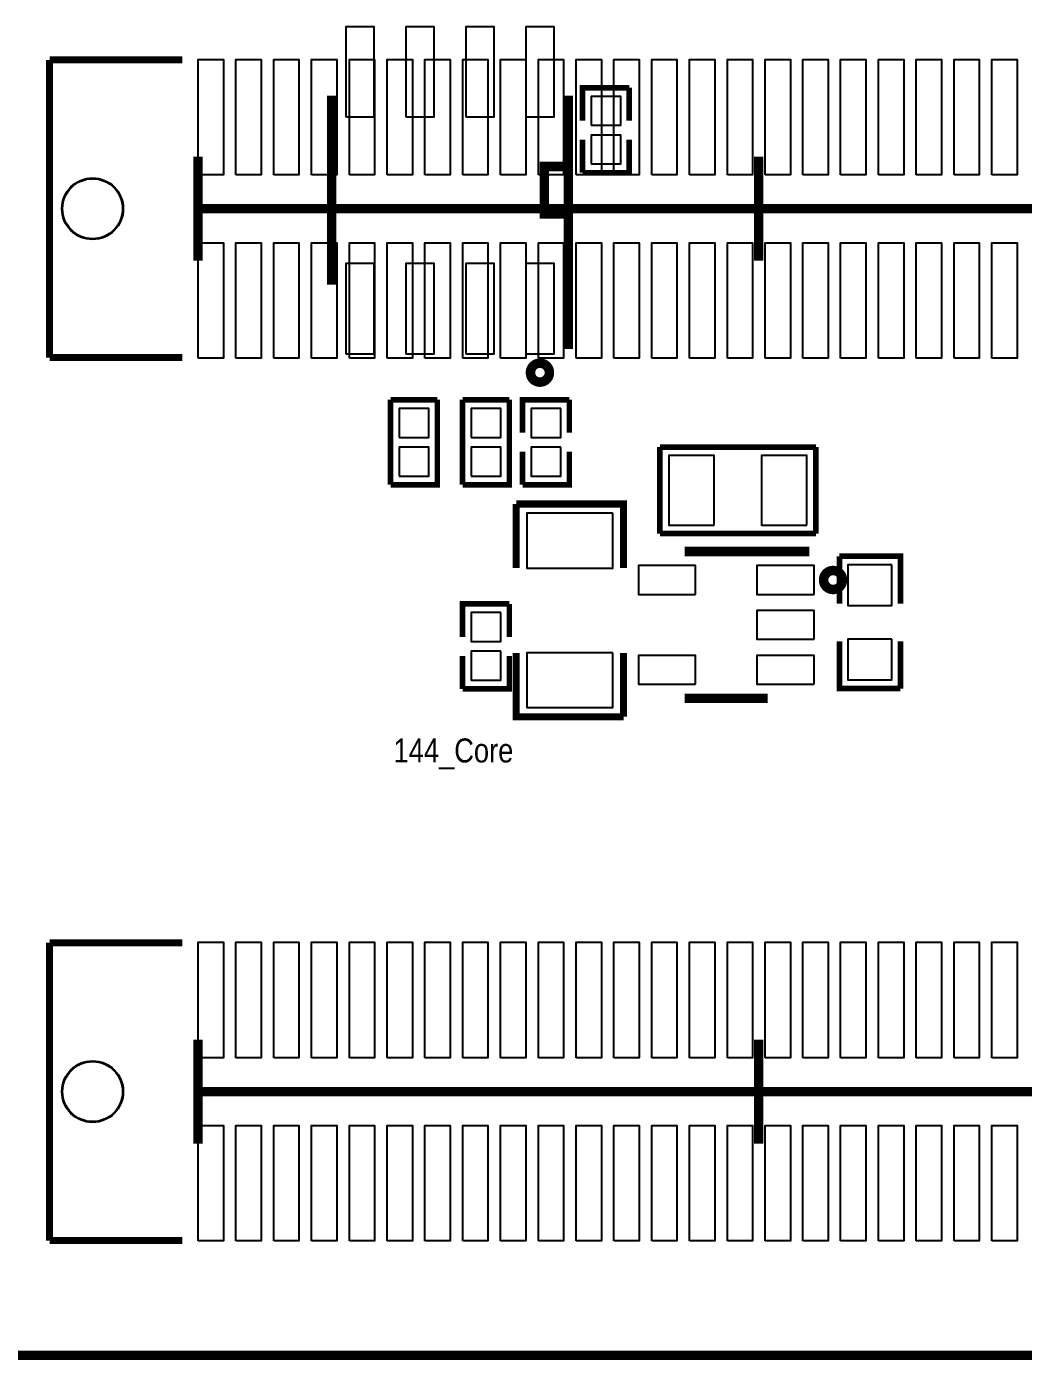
# Model space of a CAD drawing. Extents: x -23 to 189, y -20 to 117.
# Drawn here: x 135.06 to 156.16, y 50.64 to 78.9 of the extents above; entities that cross this region are included whole.
import ezdxf

# ---------------------------------------------------------------- set-up
doc = ezdxf.new("R2010")
doc.units = 0
doc.header["$MEASUREMENT"] = 0
doc.layers.get('0').update_dxf_attribs({"linetype": 'CONTINUOUS'})
doc.layers.get('Defpoints').update_dxf_attribs({"linetype": 'CONTINUOUS'})
for name, color, linetype in [('BOTTOM', 132, 'CONTINUOUS'), ('SILKSCREEN_BOTTOM', 230, 'CONTINUOUS'), ('SILKSCREEN_TOP', 7, 'CONTINUOUS'), ('TOP', 1, 'CONTINUOUS')]:
    doc.layers.add(name, color=color, linetype=linetype)
doc.dimstyles.get("Standard").update_dxf_attribs({"dimtxt": 0.18, "dimasz": 0.18, "dimexe": 0.18, "dimexo": 0.0625, "dimgap": 0.09, "dimtad": 0, "dimtih": 1, "dimtoh": 1, "dimzin": 0, "dimdsep": 46, "dimtxsty": 'STANDARD', "dimcen": 0.09, "dimadec": 0, "dimazin": 0, "dimtfac": 1, "dimtofl": 0, "dimtmove": 0, "dimatfit": 3, "dimfxl": 1, "dimtolj": 1, "dimtzin": 0, "dimarcsym": 0})

# ---------------------------------------------------------------- blocks, each defined once
blk = doc.blocks.new('*D16')
at = {"color": 0, "linetype": 'Continuous', "lineweight": -2}
for p, q in [((124.851, 53.722), (124.851, -18.86)), ((173.851, 53.724), (173.851, -18.86)), ((125.031, -18.68), (145.595, -18.68)), ((173.671, -18.68), (153.108, -18.68))]:
    blk.add_line(p, q, dxfattribs=at)
at = {"color": 0, "linetype": 'Continuous'}
for points in [[(125.031, -18.65), (125.031, -18.71), (124.851, -18.68)], [(173.671, -18.65), (173.671, -18.71), (173.851, -18.68)]]:
    blk.add_solid(points, dxfattribs=at)
at = {"layer": 'Defpoints', "color": 0, "linetype": 'Continuous'}
for p in [(124.851, 53.785), (173.851, 53.786), (173.851, -18.68)]:
    blk.add_point(p, dxfattribs=at)
at = {"color": 0, "linetype": 'Continuous', "insert": (149.351, -18.68), "char_height": 2, "attachment_point": 5}
blk.add_mtext('\\A1;49.00', dxfattribs=at)

msp = doc.modelspace()

# ---------------------------------------------------------------- linework, layer by layer
at = {"layer": 'BOTTOM'}
for points in [[(141.81328, 76.9874), (142.41272, 76.9874), (142.41272, 78.89748), (141.81328, 78.89748)], [(143.08328, 76.9874), (143.68272, 76.9874), (143.68272, 78.89748), (143.08328, 78.89748)], [(144.35328, 76.9874), (144.95272, 76.9874), (144.95272, 78.89748), (144.35328, 78.89748)], [(145.62328, 76.9874), (146.22272, 76.9874), (146.22272, 78.89748), (145.62328, 78.89748)], [(147.00504, 76.81214), (147.63496, 76.81214), (147.63496, 77.42174), (147.00504, 77.42174)], [(147.00504, 75.99426), (147.63496, 75.99426), (147.63496, 76.60386), (147.00504, 76.60386)], [(141.81328, 71.97852), (142.41272, 71.97852), (142.41272, 73.8886), (141.81328, 73.8886)], [(143.08328, 71.97852), (143.68272, 71.97852), (143.68272, 73.8886), (143.08328, 73.8886)], [(144.35328, 71.97852), (144.95272, 71.97852), (144.95272, 73.8886), (144.35328, 73.8886)], [(145.62328, 71.97852), (146.22272, 71.97852), (146.22272, 73.8886), (145.62328, 73.8886)], [(142.94104, 70.20814), (143.57096, 70.20814), (143.57096, 70.81774), (142.94104, 70.81774)], [(144.46504, 70.20814), (145.09496, 70.20814), (145.09496, 70.81774), (144.46504, 70.81774)], [(146.36496, 70.81774), (145.73504, 70.81774), (145.73504, 70.20814), (146.36496, 70.20814)], [(142.94104, 69.39026), (143.57096, 69.39026), (143.57096, 69.99986), (142.94104, 69.99986)], [(144.46504, 69.39026), (145.09496, 69.39026), (145.09496, 69.99986), (144.46504, 69.99986)], [(146.36496, 69.99986), (145.73504, 69.99986), (145.73504, 69.39026), (146.36496, 69.39026)], [(149.61362, 68.3514), (149.61362, 69.82206), (148.6535, 69.82206), (148.6535, 68.3514)], [(151.5745, 68.3514), (151.5745, 69.82206), (150.61438, 69.82206), (150.61438, 68.3514)], [(147.46859, 68.60413), (145.64741, 68.60413), (145.64741, 67.44335), (147.46859, 67.44335)], [(149.21738, 66.88582), (149.21738, 67.49542), (148.00834, 67.49542), (148.00834, 66.88582)], [(151.7269, 66.88582), (151.7269, 67.49542), (150.51786, 67.49542), (150.51786, 66.88582)], [(153.37282, 67.50939), (152.44318, 67.50939), (152.44318, 66.64833), (153.37282, 66.64833)], [(145.09496, 66.49974), (144.46504, 66.49974), (144.46504, 65.89014), (145.09496, 65.89014)], [(151.7269, 65.93586), (151.7269, 66.54546), (150.51786, 66.54546), (150.51786, 65.93586)], [(153.37282, 65.93967), (152.44318, 65.93967), (152.44318, 65.07861), (153.37282, 65.07861)], [(145.09496, 65.68186), (144.46504, 65.68186), (144.46504, 65.07226), (145.09496, 65.07226)], [(147.46859, 65.65265), (145.64741, 65.65265), (145.64741, 64.49187), (147.46859, 64.49187)], [(149.21738, 64.9859), (149.21738, 65.5955), (148.00834, 65.5955), (148.00834, 64.9859)], [(151.7269, 64.9859), (151.7269, 65.5955), (150.51786, 65.5955), (150.51786, 64.9859)]]:
    msp.add_lwpolyline(points, close=True, dxfattribs=at)
for centre in [(136.45388, 75.04684), (136.45388, 56.36514)]:
    msp.add_circle(centre, 0.635, dxfattribs=at)
at = {"layer": 'SILKSCREEN_BOTTOM'}
for points, const_width in [([(141.51356, 73.43902), (141.51356, 77.43698)], 0.20066), ([(146.52244, 72.07758), (146.52244, 77.43698)], 0.20066), ([(146.8247, 76.90866), (146.8247, 77.60716), (147.8153, 77.60716)], 0.11938), ([(147.8153, 76.90866), (147.8153, 77.60716)], 0.11938), ([(147.8153, 76.50734), (147.8153, 75.80884), (146.8247, 75.80884)], 0.11938), ([(146.8247, 76.50734), (146.8247, 75.80884)], 0.11938), ([(146.51736, 75.93838), (146.01698, 75.93838), (146.01698, 74.93762), (146.51736, 74.93762)], 0.20066), ([(143.7513, 71.00316), (143.7513, 69.20484), (142.7607, 69.20484)], 0.11938), ([(142.7607, 71.00316), (143.7513, 71.00316)], 0.11938), ([(142.7607, 71.00316), (142.7607, 69.20484)], 0.11938), ([(145.2753, 71.00316), (145.2753, 69.20484), (144.2847, 69.20484)], 0.11938), ([(144.2847, 71.00316), (145.2753, 71.00316)], 0.11938), ([(144.2847, 71.00316), (144.2847, 69.20484)], 0.11938), ([(145.5547, 70.30466), (145.5547, 71.00316), (146.5453, 71.00316)], 0.11938), ([(146.5453, 70.30466), (146.5453, 71.00316)], 0.11938), ([(146.5453, 69.90334), (146.5453, 69.20484), (145.5547, 69.20484)], 0.11938), ([(145.5547, 69.90334), (145.5547, 69.20484)], 0.11938), ([(148.463, 70.0024), (148.463, 68.1736)], 0.11938), ([(151.765, 70.0024), (148.463, 70.0024)], 0.11938), ([(151.765, 68.1736), (151.765, 70.0024)], 0.11938), ([(147.69338, 67.44716), (147.69338, 68.79844), (145.42262, 68.79844)], 0.14986), ([(145.42262, 67.44716), (145.42262, 68.79844)], 0.14986), ([(148.463, 68.1736), (151.765, 68.1736)], 0.11938), ([(151.62784, 67.79514), (148.98878, 67.79514)], 0.20066), ([(153.55316, 66.69278), (153.55316, 67.69354), (152.26284, 67.69354)], 0.11938), ([(152.26284, 66.69278), (152.26284, 67.69354)], 0.11938), ([(144.2847, 65.98666), (144.2847, 66.68516), (145.2753, 66.68516)], 0.11938), ([(145.2753, 65.98666), (145.2753, 66.68516)], 0.11938), ([(152.26284, 65.89522), (152.26284, 64.89446), (153.55316, 64.89446)], 0.11938), ([(153.55316, 65.89522), (153.55316, 64.89446)], 0.11938), ([(145.2753, 65.58534), (145.2753, 64.88684), (144.2847, 64.88684)], 0.11938), ([(144.2847, 65.58534), (144.2847, 64.88684)], 0.11938), ([(145.42262, 65.64884), (145.42262, 64.29756), (147.69338, 64.29756)], 0.14986), ([(147.69338, 65.64884), (147.69338, 64.29756)], 0.14986), ([(150.74646, 64.68618), (148.98878, 64.68618)], 0.20066)]:
    msp.add_lwpolyline(points, dxfattribs=dict(at, const_width=const_width))
at = {"layer": 'SILKSCREEN_BOTTOM', "const_width": 0.20066}
for points in [[(146.12366, 71.5772, 0.997661), (145.72234, 71.57974, 1.002345), (146.12366, 71.5772)], [(152.32888, 67.19062, 1.000199), (151.92756, 67.19062, 0.999801), (152.32888, 67.19062)]]:
    msp.add_lwpolyline(points, format="xyb", dxfattribs=at)
at = {"layer": 'SILKSCREEN_TOP'}
for points, const_width in [([(135.54202, 71.89724), (135.54202, 78.19644)], 0.1524), ([(135.54202, 78.19644), (138.35126, 78.19644)], 0.1524), ([(138.68654, 73.94702), (138.68654, 76.14666)], 0.20066), ([(150.55342, 73.94702), (150.55342, 76.14666)], 0.20066), ([(138.68654, 75.04684), (162.4203, 75.04684)], 0.20066), ([(135.54202, 71.89724), (138.35126, 71.89724)], 0.1524), ([(135.54202, 59.51474), (138.35126, 59.51474)], 0.1524), ([(135.54202, 53.21554), (135.54202, 59.51474)], 0.1524), ([(138.68654, 55.26532), (138.68654, 57.46496)], 0.20066), ([(150.55342, 55.26532), (150.55342, 57.46496)], 0.20066), ([(138.68654, 56.36514), (162.4203, 56.36514)], 0.20066), ([(135.54202, 53.21554), (138.35126, 53.21554)], 0.1524), ([(124.85116, 50.78476), (173.8503, 50.78476)], 0.20066)]:
    msp.add_lwpolyline(points, dxfattribs=dict(at, const_width=const_width))
at = {"layer": 'TOP'}
for points in [[(138.68908, 75.76566), (138.68908, 78.2066), (139.22248, 78.2066), (139.22248, 75.76566)], [(139.48918, 75.76566), (139.48918, 78.2066), (140.02258, 78.2066), (140.02258, 75.76566)], [(140.28928, 75.76566), (140.28928, 78.2066), (140.82268, 78.2066), (140.82268, 75.76566)], [(141.08938, 75.76566), (141.08938, 78.2066), (141.62278, 78.2066), (141.62278, 75.76566)], [(141.88948, 75.76566), (141.88948, 78.2066), (142.42288, 78.2066), (142.42288, 75.76566)], [(142.68958, 75.76566), (142.68958, 78.2066), (143.22298, 78.2066), (143.22298, 75.76566)], [(143.48968, 75.76566), (143.48968, 78.2066), (144.02308, 78.2066), (144.02308, 75.76566)], [(144.28978, 75.76566), (144.28978, 78.2066), (144.82318, 78.2066), (144.82318, 75.76566)], [(145.08988, 75.76566), (145.08988, 78.2066), (145.62328, 78.2066), (145.62328, 75.76566)], [(145.88998, 75.76566), (145.88998, 78.2066), (146.42338, 78.2066), (146.42338, 75.76566)], [(146.69008, 75.76566), (146.69008, 78.2066), (147.22348, 78.2066), (147.22348, 75.76566)], [(147.49018, 75.76566), (147.49018, 78.2066), (148.02358, 78.2066), (148.02358, 75.76566)], [(148.29028, 75.76566), (148.29028, 78.2066), (148.82368, 78.2066), (148.82368, 75.76566)], [(149.09038, 75.76566), (149.09038, 78.2066), (149.62378, 78.2066), (149.62378, 75.76566)], [(149.89048, 75.76566), (149.89048, 78.2066), (150.42388, 78.2066), (150.42388, 75.76566)], [(150.69058, 75.76566), (150.69058, 78.2066), (151.22398, 78.2066), (151.22398, 75.76566)], [(151.49068, 75.76566), (151.49068, 78.2066), (152.02408, 78.2066), (152.02408, 75.76566)], [(152.28824, 75.76566), (152.28824, 78.2066), (152.82164, 78.2066), (152.82164, 75.76566)], [(153.09088, 75.76566), (153.09088, 78.2066), (153.62428, 78.2066), (153.62428, 75.76566)], [(153.88844, 75.76566), (153.88844, 78.2066), (154.42184, 78.2066), (154.42184, 75.76566)], [(154.68854, 75.76566), (154.68854, 78.2066), (155.22194, 78.2066), (155.22194, 75.76566)], [(155.48864, 75.76566), (155.48864, 78.2066), (156.02204, 78.2066), (156.02204, 75.76566)], [(138.68908, 71.88454), (138.68908, 74.32548), (139.22248, 74.32548), (139.22248, 71.88454)], [(139.48918, 71.88454), (139.48918, 74.32548), (140.02258, 74.32548), (140.02258, 71.88454)], [(140.28928, 71.88454), (140.28928, 74.32548), (140.82268, 74.32548), (140.82268, 71.88454)], [(141.08938, 71.88454), (141.08938, 74.32548), (141.62278, 74.32548), (141.62278, 71.88454)], [(141.88948, 71.88454), (141.88948, 74.32548), (142.42288, 74.32548), (142.42288, 71.88454)], [(142.68958, 71.88454), (142.68958, 74.32548), (143.22298, 74.32548), (143.22298, 71.88454)], [(143.48968, 71.88454), (143.48968, 74.32548), (144.02308, 74.32548), (144.02308, 71.88454)], [(144.28978, 71.88454), (144.28978, 74.32548), (144.82318, 74.32548), (144.82318, 71.88454)], [(145.08988, 71.88454), (145.08988, 74.32548), (145.62328, 74.32548), (145.62328, 71.88454)], [(145.88998, 71.88454), (145.88998, 74.32548), (146.42338, 74.32548), (146.42338, 71.88454)], [(146.69008, 71.88454), (146.69008, 74.32548), (147.22348, 74.32548), (147.22348, 71.88454)], [(147.49018, 71.88454), (147.49018, 74.32548), (148.02358, 74.32548), (148.02358, 71.88454)], [(148.29028, 71.88454), (148.29028, 74.32548), (148.82368, 74.32548), (148.82368, 71.88454)], [(149.09038, 71.88454), (149.09038, 74.32548), (149.62378, 74.32548), (149.62378, 71.88454)], [(149.89048, 71.88454), (149.89048, 74.32548), (150.42388, 74.32548), (150.42388, 71.88454)], [(150.69058, 71.88454), (150.69058, 74.32548), (151.22398, 74.32548), (151.22398, 71.88454)], [(151.49068, 71.88454), (151.49068, 74.32548), (152.02408, 74.32548), (152.02408, 71.88454)], [(152.28824, 71.88454), (152.28824, 74.32548), (152.82164, 74.32548), (152.82164, 71.88454)], [(153.09088, 71.88454), (153.09088, 74.32548), (153.62428, 74.32548), (153.62428, 71.88454)], [(153.88844, 71.88454), (153.88844, 74.32548), (154.42184, 74.32548), (154.42184, 71.88454)], [(154.68854, 71.88454), (154.68854, 74.32548), (155.22194, 74.32548), (155.22194, 71.88454)], [(155.48864, 71.88454), (155.48864, 74.32548), (156.02204, 74.32548), (156.02204, 71.88454)], [(138.68908, 57.08396), (138.68908, 59.5249), (139.22248, 59.5249), (139.22248, 57.08396)], [(139.48918, 57.08396), (139.48918, 59.5249), (140.02258, 59.5249), (140.02258, 57.08396)], [(140.28928, 57.08396), (140.28928, 59.5249), (140.82268, 59.5249), (140.82268, 57.08396)], [(141.08938, 57.08396), (141.08938, 59.5249), (141.62278, 59.5249), (141.62278, 57.08396)], [(141.88948, 57.08396), (141.88948, 59.5249), (142.42288, 59.5249), (142.42288, 57.08396)], [(142.68958, 57.08396), (142.68958, 59.5249), (143.22298, 59.5249), (143.22298, 57.08396)], [(143.48968, 57.08396), (143.48968, 59.5249), (144.02308, 59.5249), (144.02308, 57.08396)], [(144.28978, 57.08396), (144.28978, 59.5249), (144.82318, 59.5249), (144.82318, 57.08396)], [(145.08988, 57.08396), (145.08988, 59.5249), (145.62328, 59.5249), (145.62328, 57.08396)], [(145.88998, 57.08396), (145.88998, 59.5249), (146.42338, 59.5249), (146.42338, 57.08396)], [(146.69008, 57.08396), (146.69008, 59.5249), (147.22348, 59.5249), (147.22348, 57.08396)], [(147.49018, 57.08396), (147.49018, 59.5249), (148.02358, 59.5249), (148.02358, 57.08396)], [(148.29028, 57.08396), (148.29028, 59.5249), (148.82368, 59.5249), (148.82368, 57.08396)], [(149.09038, 57.08396), (149.09038, 59.5249), (149.62378, 59.5249), (149.62378, 57.08396)], [(149.89048, 57.08396), (149.89048, 59.5249), (150.42388, 59.5249), (150.42388, 57.08396)], [(150.69058, 57.08396), (150.69058, 59.5249), (151.22398, 59.5249), (151.22398, 57.08396)], [(151.49068, 57.08396), (151.49068, 59.5249), (152.02408, 59.5249), (152.02408, 57.08396)], [(152.28824, 57.08396), (152.28824, 59.5249), (152.82164, 59.5249), (152.82164, 57.08396)], [(153.09088, 57.08396), (153.09088, 59.5249), (153.62428, 59.5249), (153.62428, 57.08396)], [(153.88844, 57.08396), (153.88844, 59.5249), (154.42184, 59.5249), (154.42184, 57.08396)], [(154.68854, 57.08396), (154.68854, 59.5249), (155.22194, 59.5249), (155.22194, 57.08396)], [(155.48864, 57.08396), (155.48864, 59.5249), (156.02204, 59.5249), (156.02204, 57.08396)], [(138.68908, 53.20538), (138.68908, 55.64632), (139.22248, 55.64632), (139.22248, 53.20538)], [(139.48918, 53.20538), (139.48918, 55.64632), (140.02258, 55.64632), (140.02258, 53.20538)], [(140.28928, 53.20538), (140.28928, 55.64632), (140.82268, 55.64632), (140.82268, 53.20538)], [(141.08938, 53.20538), (141.08938, 55.64632), (141.62278, 55.64632), (141.62278, 53.20538)], [(141.88948, 53.20538), (141.88948, 55.64632), (142.42288, 55.64632), (142.42288, 53.20538)], [(142.68958, 53.20538), (142.68958, 55.64632), (143.22298, 55.64632), (143.22298, 53.20538)], [(143.48968, 53.20538), (143.48968, 55.64632), (144.02308, 55.64632), (144.02308, 53.20538)], [(144.28978, 53.20538), (144.28978, 55.64632), (144.82318, 55.64632), (144.82318, 53.20538)], [(145.08988, 53.20538), (145.08988, 55.64632), (145.62328, 55.64632), (145.62328, 53.20538)], [(145.88998, 53.20538), (145.88998, 55.64632), (146.42338, 55.64632), (146.42338, 53.20538)], [(146.69008, 53.20538), (146.69008, 55.64632), (147.22348, 55.64632), (147.22348, 53.20538)], [(147.49018, 53.20538), (147.49018, 55.64632), (148.02358, 55.64632), (148.02358, 53.20538)], [(148.29028, 53.20538), (148.29028, 55.64632), (148.82368, 55.64632), (148.82368, 53.20538)], [(149.09038, 53.20538), (149.09038, 55.64632), (149.62378, 55.64632), (149.62378, 53.20538)], [(149.89048, 53.20538), (149.89048, 55.64632), (150.42388, 55.64632), (150.42388, 53.20538)], [(150.69058, 53.20538), (150.69058, 55.64632), (151.22398, 55.64632), (151.22398, 53.20538)], [(151.49068, 53.20538), (151.49068, 55.64632), (152.02408, 55.64632), (152.02408, 53.20538)], [(152.28824, 53.20538), (152.28824, 55.64632), (152.82164, 55.64632), (152.82164, 53.20538)], [(153.09088, 53.20538), (153.09088, 55.64632), (153.62428, 55.64632), (153.62428, 53.20538)], [(153.88844, 53.20538), (153.88844, 55.64632), (154.42184, 55.64632), (154.42184, 53.20538)], [(154.68854, 53.20538), (154.68854, 55.64632), (155.22194, 55.64632), (155.22194, 53.20538)], [(155.48864, 53.20538), (155.48864, 55.64632), (156.02204, 55.64632), (156.02204, 53.20538)]]:
    msp.add_lwpolyline(points, close=True, dxfattribs=at)
for centre in [(136.45388, 75.04684), (136.45388, 56.36514)]:
    msp.add_circle(centre, 0.65024, dxfattribs=at)

# ---------------------------------------------------------------- texts
at = {"layer": 'SILKSCREEN_TOP', "width": 0.85}
msp.add_text('144_Core', height=0.508, dxfattribs=at).set_placement((142.8242, 63.32982))

# ---------------------------------------------------------------- dimensions: what is measured, and where the dimension line sits
at = {"linetype": 'Continuous'}
dim = msp.add_linear_dim(base=(173.851317, -18.680294), p1=(124.851162, 53.784504), p2=(173.851317, 53.786023), dimstyle='Standard', override={"dimtxt": 2}, dxfattribs=at)
dim.commit()
dim.dimension.update_dxf_attribs({"geometry": '*D16', "text_midpoint": (149.35124, -18.680294)})

doc.saveas('drawing.dxf')
